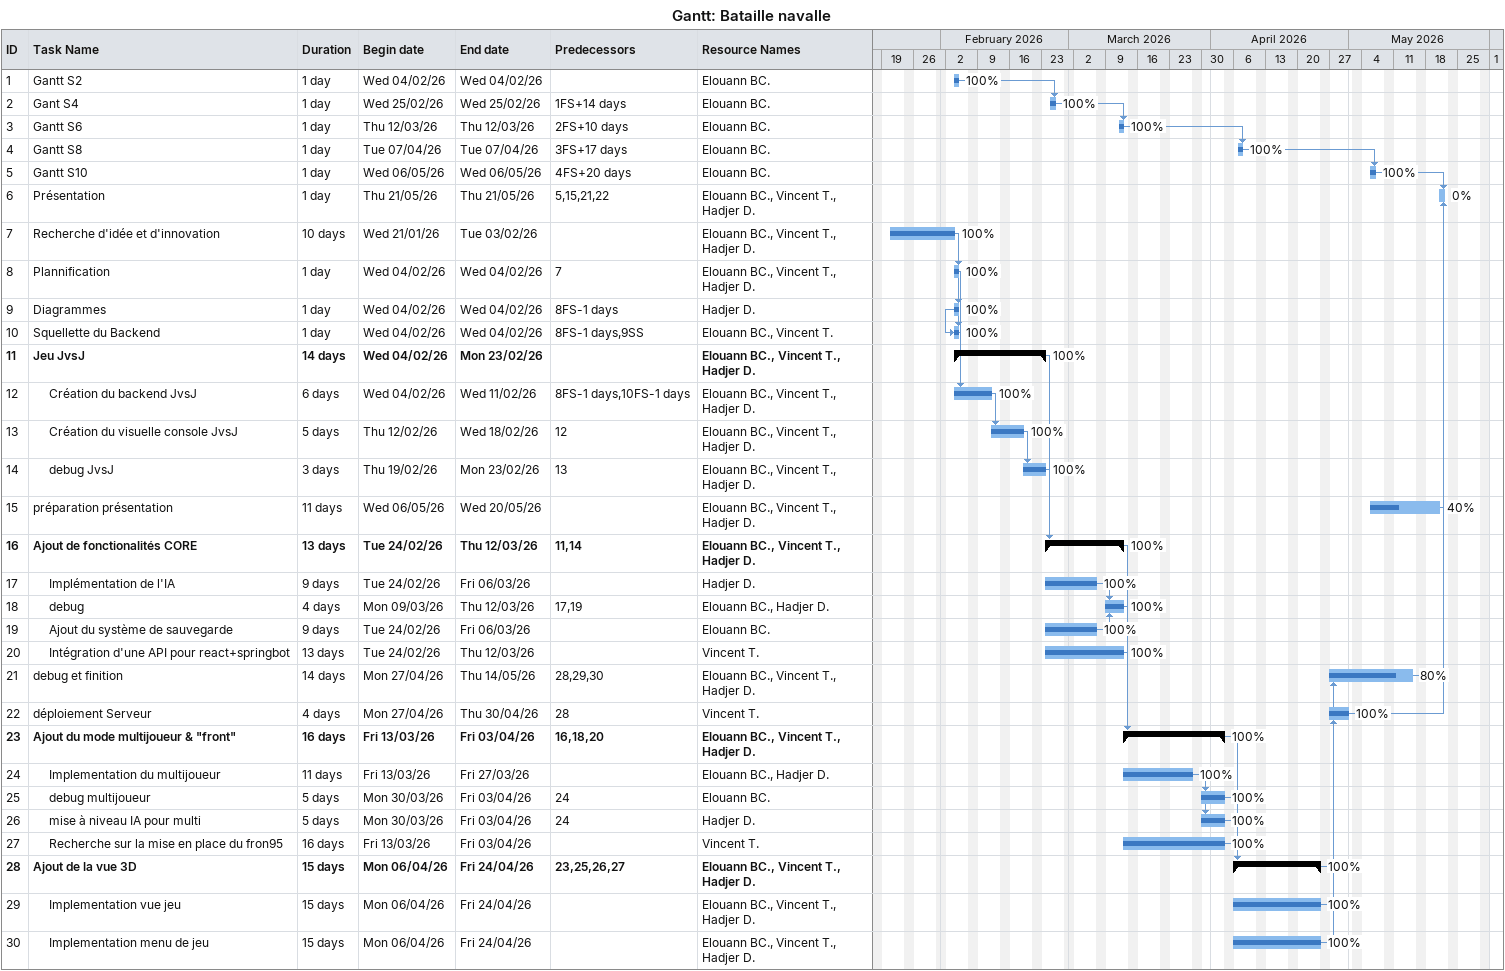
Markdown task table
Gantt: Bataille navalle

| ID | Level | Task | Duration | Start | Finish | Predecessors | Resources | % complete |
|---|---|---|---|---|---|---|---|---|
| 1 | 1 | Gantt S2 | 1d | 2026-02-04 | 2026-02-04 |  | Elouann BC. | 100 |
| 2 | 1 | Gant S4 | 1d | 2026-02-25 | 2026-02-25 | 1FS+14d | Elouann BC. | 100 |
| 3 | 1 | Gantt S6 | 1d | 2026-03-12 | 2026-03-12 | 2FS+10d | Elouann BC. | 100 |
| 4 | 1 | Gantt S8 | 1d | 2026-04-07 | 2026-04-07 | 3FS+17d | Elouann BC. | 100 |
| 5 | 1 | Gantt S10 | 1d | 2026-05-06 | 2026-05-06 | 4FS+20d | Elouann BC. | 100 |
| 6 | 1 | Présentation | 1d | 2026-05-21 | 2026-05-21 | 5, 15, 21, 22 | Elouann BC., Vincent T., Hadjer D. | 0 |
| 7 | 1 | Recherche d'idée et d'innovation | 10d | 2026-01-21 | 2026-02-03 |  | Elouann BC., Vincent T., Hadjer D. | 100 |
| 8 | 1 | Plannification | 1d | 2026-02-04 | 2026-02-04 | 7 | Elouann BC., Vincent T., Hadjer D. | 100 |
| 9 | 1 | Diagrammes | 1d | 2026-02-04 | 2026-02-04 | 8FS-1d | Hadjer D. | 100 |
| 10 | 1 | Squellette du Backend | 1d | 2026-02-04 | 2026-02-04 | 8FS-1d, 9SS | Elouann BC., Vincent T. | 100 |
| 11 | 1 | **Jeu JvsJ** | 14d | 2026-02-04 | 2026-02-23 |  | Elouann BC., Vincent T., Hadjer D. | 100 |
| 12 | 2 | Création du backend JvsJ | 6d | 2026-02-04 | 2026-02-11 | 8FS-1d, 10FS-1d | Elouann BC., Vincent T., Hadjer D. | 100 |
| 13 | 2 | Création du visuelle console JvsJ | 5d | 2026-02-12 | 2026-02-18 | 12 | Elouann BC., Vincent T., Hadjer D. | 100 |
| 14 | 2 | debug JvsJ | 3d | 2026-02-19 | 2026-02-23 | 13 | Elouann BC., Vincent T., Hadjer D. | 100 |
| 15 | 1 | préparation présentation | 11d | 2026-05-06 | 2026-05-20 |  | Elouann BC., Vincent T., Hadjer D. | 40 |
| 16 | 1 | **Ajout de fonctionalités CORE** | 13d | 2026-02-24 | 2026-03-12 | 11, 14 | Elouann BC., Vincent T., Hadjer D. | 100 |
| 17 | 2 | Implémentation de l'IA | 9d | 2026-02-24 | 2026-03-06 |  | Hadjer D. | 100 |
| 18 | 2 | debug | 4d | 2026-03-09 | 2026-03-12 | 17, 19 | Elouann BC., Hadjer D. | 100 |
| 19 | 2 | Ajout du système de sauvegarde | 9d | 2026-02-24 | 2026-03-06 |  | Elouann BC. | 100 |
| 20 | 2 | Intégration d'une API pour react+springbot | 13d | 2026-02-24 | 2026-03-12 |  | Vincent T. | 100 |
| 21 | 1 | debug et finition | 14d | 2026-04-27 | 2026-05-14 | 28, 29, 30 | Elouann BC., Vincent T., Hadjer D. | 80 |
| 22 | 1 | déploiement Serveur | 4d | 2026-04-27 | 2026-04-30 | 28 | Vincent T. | 100 |
| 23 | 1 | **Ajout du mode multijoueur & "front"** | 16d | 2026-03-13 | 2026-04-03 | 16, 18, 20 | Elouann BC., Vincent T., Hadjer D. | 100 |
| 24 | 2 | Implementation du multijoueur | 11d | 2026-03-13 | 2026-03-27 |  | Elouann BC., Hadjer D. | 100 |
| 25 | 2 | debug multijoueur | 5d | 2026-03-30 | 2026-04-03 | 24 | Elouann BC. | 100 |
| 26 | 2 | mise à niveau IA pour multi | 5d | 2026-03-30 | 2026-04-03 | 24 | Hadjer D. | 100 |
| 27 | 2 | Recherche sur la mise en place du fron95 | 16d | 2026-03-13 | 2026-04-03 |  | Vincent T. | 100 |
| 28 | 1 | **Ajout de la vue 3D** | 15d | 2026-04-06 | 2026-04-24 | 23, 25, 26, 27 | Elouann BC., Vincent T., Hadjer D. | 100 |
| 29 | 2 | Implementation vue jeu | 15d | 2026-04-06 | 2026-04-24 |  | Elouann BC., Vincent T., Hadjer D. | 100 |
| 30 | 2 | Implementation menu de jeu | 15d | 2026-04-06 | 2026-04-24 |  | Elouann BC., Vincent T., Hadjer D. | 100 |
